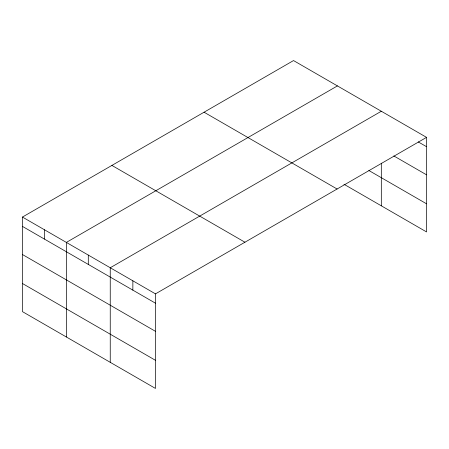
<?xml version="1.0" encoding="UTF-8"?>
<svg xmlns="http://www.w3.org/2000/svg" width="449" height="449" viewBox="0 0 449 449"><rect width="100%" height="100%" fill="white"/><g stroke="black" fill="none" stroke-linecap="round" stroke-linejoin="round"><path stroke-width="0.67" d="M343.951 184.247L426.55 231.937L426.55 137.366L293.523 60.564L22.45 217.063L22.45 311.634L155.477 388.436L155.477 293.865L22.45 217.063M337.424 85.905L66.351 242.409L66.351 336.98M381.319 111.251L110.246 267.756L110.246 362.326M155.477 293.865L426.55 137.366M418.221 141.89L426.55 146.7M393.818 155.926L426.55 174.824M368.865 170.502L426.55 203.807M204.071 112.211L337.098 189.012M111.902 165.417L244.929 242.219M22.45 226.397L155.477 303.198M22.45 254.527L155.477 331.328M22.45 283.51L155.477 360.311M381.319 163.206L381.319 205.822M132.859 280.81L132.859 290.144M88.296 255.083L88.296 264.416M44.4 229.736L44.4 239.07"/></g></svg>
